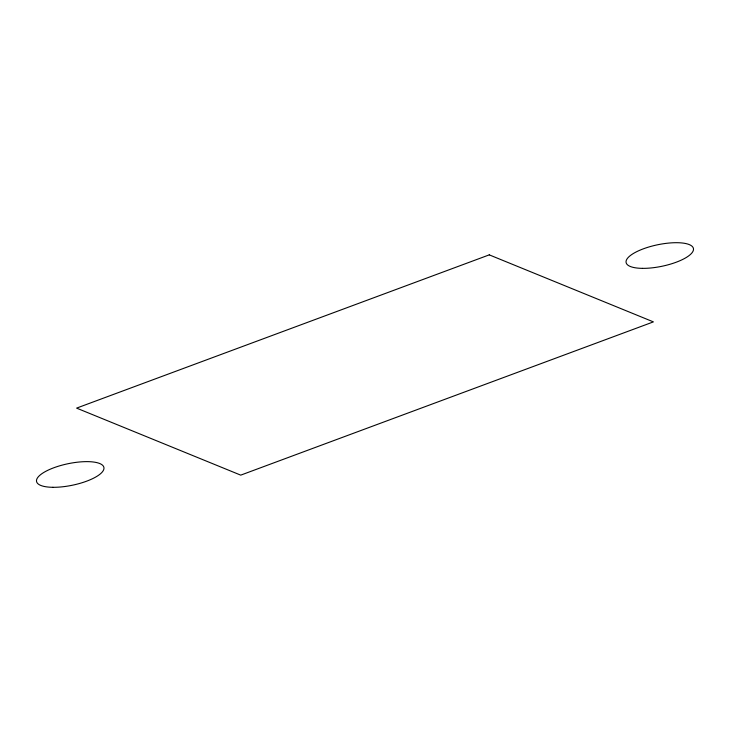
<?xml version="1.0" encoding="UTF-8"?>
<svg xmlns="http://www.w3.org/2000/svg" width="730" height="730" viewBox="0 0 730 730"><rect width="100%" height="100%" fill="white"/><g stroke="black" fill="none" stroke-linecap="round" stroke-linejoin="round"><path stroke-width="1.09" d="M489.264 254.861L76.595 408.116L240.736 475.139L653.405 321.884L489.264 254.861M642.446 268.357A34.392 10.968 -11.8 0 0 693.5 249.404A34.392 10.968 -11.8 0 0 643.349 248.83A34.392 10.968 -11.8 0 0 642.446 268.357M52.916 487.302A34.392 10.968 -11.8 0 0 103.97 468.341A34.392 10.968 -11.8 0 0 53.819 467.766A34.392 10.968 -11.8 0 0 52.916 487.302"/></g></svg>
